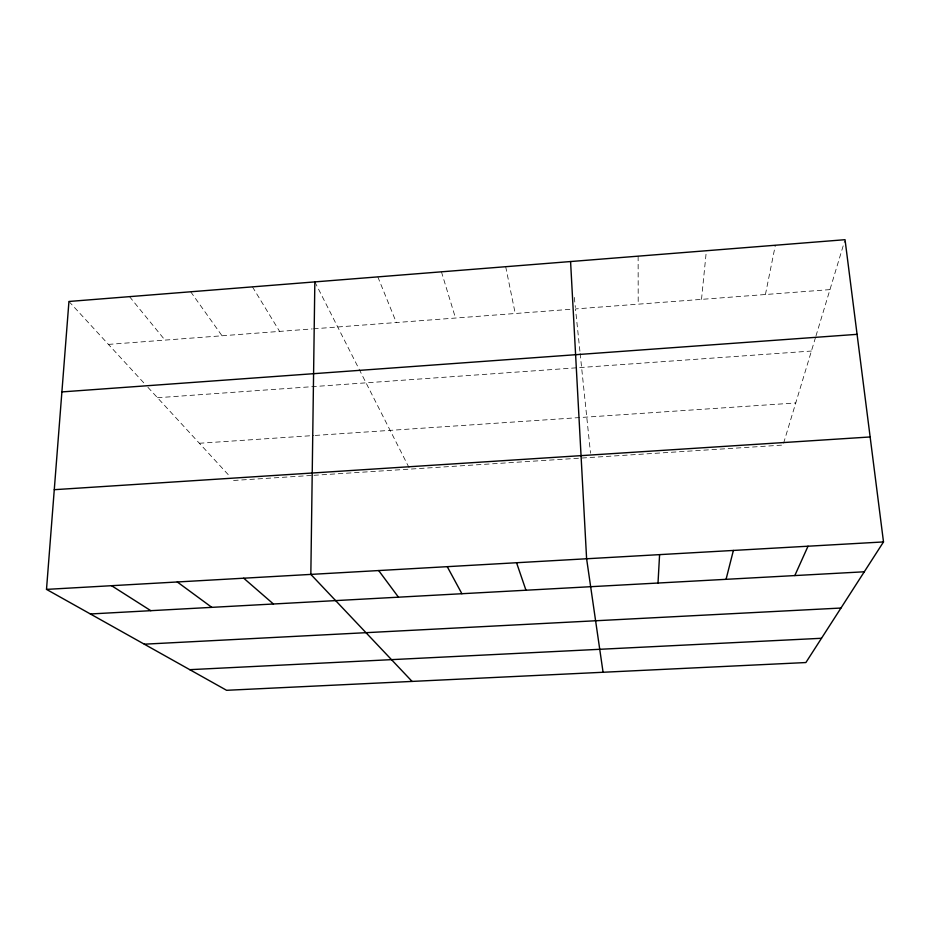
<?xml version="1.0" encoding="UTF-8"?>
<svg xmlns="http://www.w3.org/2000/svg" width="930" height="930" viewBox="0 0 930 930"><rect width="100%" height="100%" fill="white"/><g stroke="black" fill="none" stroke-linecap="round" stroke-linejoin="round"><path stroke-width="0.7" stroke-dasharray="4.65 3.49" d="M701.511 299.367L706.37 250.74M765.425 294.519L775.341 245.253M815.54 337.392L783.037 445.063L314.003 475.3M815.947 336.032L844.614 241.091M108.426 344.402L312.201 328.929M313.619 328.813L571.206 309.26M829.967 289.614L575.507 308.934L579.995 352.028M157.484 397.726L811.425 351.04M199.357 443.261L313.747 435.531M315.154 435.438L795.743 402.969M233.593 480.473L312.585 475.381M68.948 301.471L144.08 383.16M147.917 387.322L229.664 476.207M129.526 296.647L164.97 340.101M190.697 291.788L222.026 335.776M252.46 286.87L279.605 331.406M314.84 281.906L358.457 367.908M359.096 369.152L409.793 469.127M377.824 276.884L396.343 322.536M441.436 271.827L455.514 318.048M505.688 266.712L515.232 313.515M574.322 297.449L575.368 307.493M580.146 353.435L590.515 453.212M638.131 256.169L638.201 304.168"/><path stroke-width="1.4" d="M314.84 281.906L310.841 574.403L412.083 681.411M658.01 583.029L659.591 554.629M46.5 589.388L68.948 301.471L845.033 239.696L883.5 541.934L805.88 662.544L226.595 690.304L46.5 589.388L883.5 541.934M726.063 579.32L733.386 550.444M794.813 575.565L808.019 546.212M61.903 391.914L857.076 334.335M54.277 489.692L870.143 436.961M90.396 613.974L864.296 571.787M144.313 644.188L840.964 608.034M189.79 669.67L821.492 638.282M111.553 585.691L150.823 610.685M177.281 581.971L211.831 607.36M243.707 578.204L273.432 604M378.684 570.555L398.459 597.188M447.249 566.661L461.896 593.724M516.557 562.731L525.962 590.225M603.07 672.262L586.609 558.767L570.578 261.551"/></g></svg>
